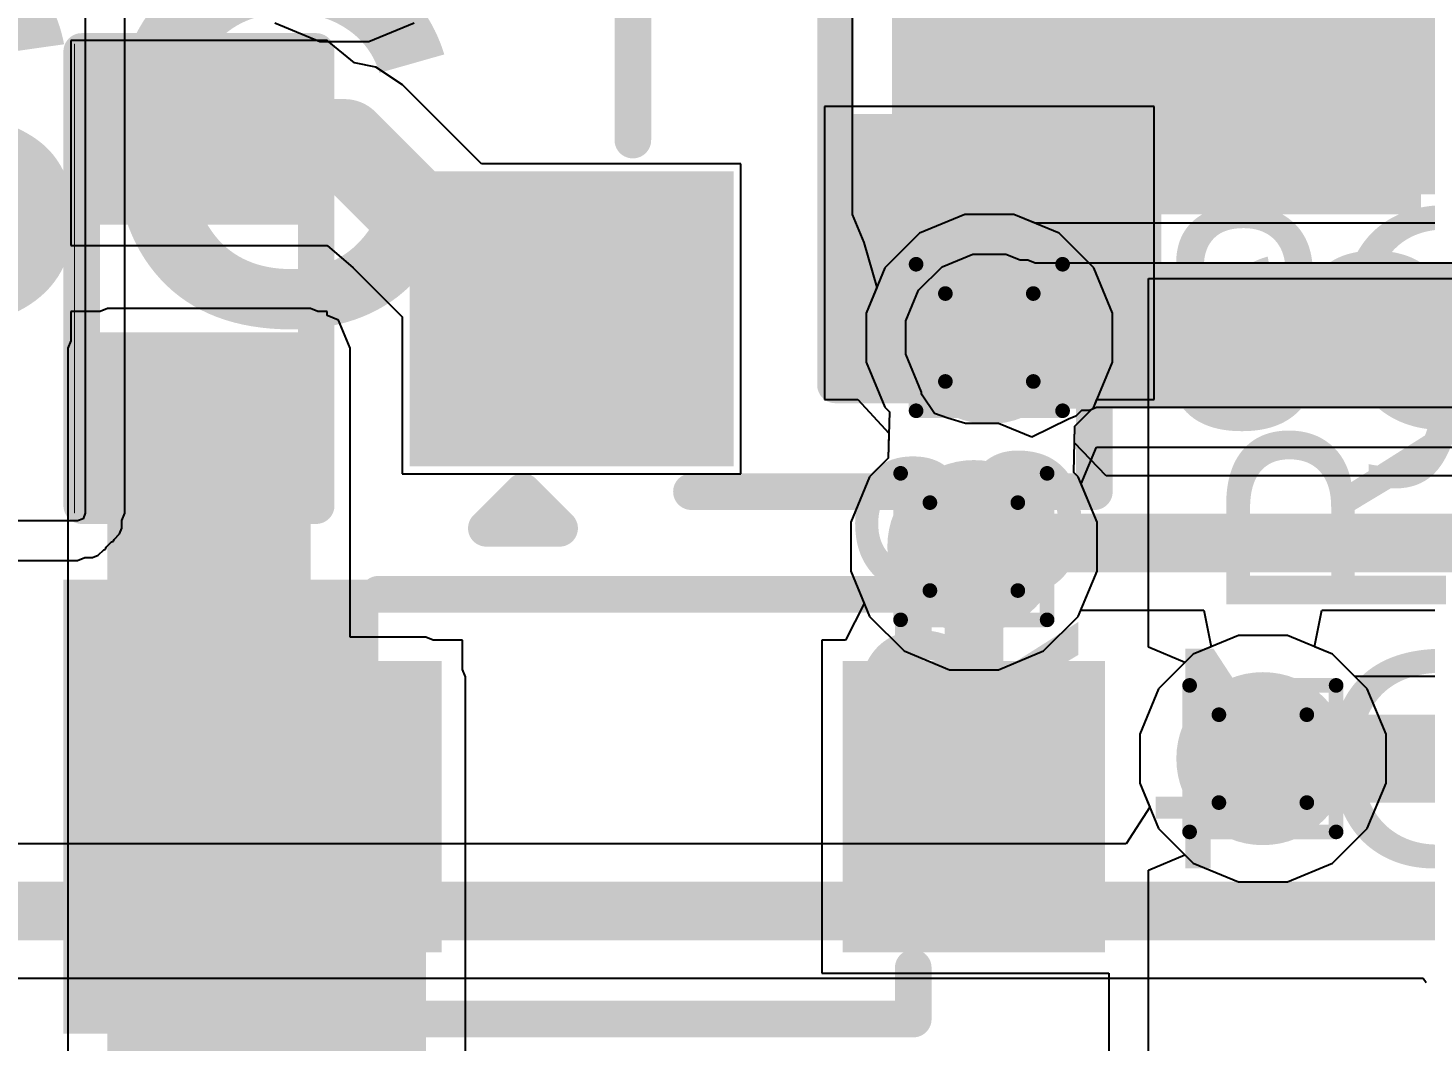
# Model space of a CAD drawing. Header units: inches. Extents: x -11 to 5433, y -4 to 5447.
# Drawn here: x -1.361 to 3.483, y 5.537 to 9.05 of the extents above; entities that cross this region are included whole.
import ezdxf

# ---------------------------------------------------------------- set-up
doc = ezdxf.new("R2010")
doc.units = ezdxf.units.IN
for name, color, linetype in [('Bottom Layer', 5, 'Continuous'), ('Bottom Overlay', 54, 'Continuous'), ('Bottom Paste', 16, 'Continuous'), ('Bottom Solder', 6, 'Continuous'), ('Drill Drawing', 1, 'Continuous'), ('Ground', 16, 'Continuous'), ('Power', 76, 'Continuous'), ('Top Layer', 1, 'Continuous'), ('Top Overlay', 2, 'Continuous'), ('Top Paste', 8, 'Continuous'), ('Top Solder', 216, 'Continuous'), ('Via Holes', 16, 'Continuous')]:
    doc.layers.add(name, color=color, linetype=linetype)
doc.styles.add('Arial', font='', dxfattribs={"height": 0.2})
doc.styles.add('Arial_Bold', font='', dxfattribs={"height": 0.2})
doc.styles.get('Arial').set_extended_font_data('Arial')
doc.styles.get('Arial_Bold').set_extended_font_data('Arial', bold=True)

# ---------------------------------------------------------------- blocks, each defined once
blk = doc.blocks.new('R___0402_B_102')
at = {"layer": 'Bottom Layer'}
for points in [[(-0.2413, 0.3175), (-0.2412999999999999, -0.3175), (-0.6985, -0.3175), (-0.6985, 0.3175)], [(0.6985, 0.3175), (0.6985, -0.3175), (0.2413, -0.3175), (0.2412999999999999, 0.3175)]]:
    blk.add_hatch(color=5, dxfattribs=at).paths.add_polyline_path(points)
at = {"layer": 'Bottom Paste'}
for points in [[(-0.2413, 0.3175), (-0.2412999999999999, -0.3175), (-0.6985, -0.3175), (-0.6985, 0.3175)], [(0.6985, 0.3175), (0.6985, -0.3175), (0.2413, -0.3175), (0.2412999999999999, 0.3175)]]:
    blk.add_hatch(color=16, dxfattribs=at).paths.add_polyline_path(points)
at = {"layer": 'Bottom Solder'}
for points in [[(-0.18629884, 0.37250116), (-0.1862988399999999, -0.37250116), (-0.75350116, -0.37250116), (-0.75350116, 0.37250116)], [(0.75350116, 0.37250116), (0.75350116, -0.37250116), (0.18629884, -0.37250116), (0.1862988399999999, 0.37250116)]]:
    blk.add_hatch(color=6, dxfattribs=at).paths.add_polyline_path(points)
at = {"layer": 'Bottom Overlay'}
for points in [[(-0.7874, 0.4064, 0.127, 0.127, 0), (-0.7874, -0.4064, 0.127, 0.127, 0)], [(-0.7874, 0.4064, 0.127, 0.127, 0), (0.7874, 0.4064, 0.127, 0.127, 0)], [(0.7874, 0.4064, 0.127, 0.127, 0), (0.7874, -0.4064, 0.127, 0.127, 0)], [(-0.8128, 0.4318, 0.0032258, 0.0032258, 0), (0.8128, 0.4318, 0.0032258, 0.0032258, 0)], [(-0.7874, -0.4064, 0.127, 0.127, 0), (0.7874, -0.4064, 0.127, 0.127, 0)]]:
    blk.add_lwpolyline(points, format="xyseb", dxfattribs=at)
for points in [[(-0.8191499999999999, 0.4064, 0.0635, 0.0635, 1), (-0.7556499999999999, 0.4064, 0.0635, 0.0635, 1)], [(-0.8191499999999999, 0.4064, 0.0635, 0.0635, 1), (-0.7556499999999999, 0.4064, 0.0635, 0.0635, 1)], [(0.7556499999999999, 0.4064, 0.0635, 0.0635, 1), (0.8191499999999999, 0.4064, 0.0635, 0.0635, 1)], [(0.7556499999999999, 0.4064, 0.0635, 0.0635, 1), (0.8191499999999999, 0.4064, 0.0635, 0.0635, 1)], [(-0.81360518, 0.4318, 0.0016129, 0.0016129, 1), (-0.8119948199999999, 0.4318, 0.0016129, 0.0016129, 1)], [(0.8119948199999999, 0.4318, 0.0016129, 0.0016129, 1), (0.81360518, 0.4318, 0.0016129, 0.0016129, 1)], [(-0.8191499999999999, -0.4064, 0.0635, 0.0635, 1), (-0.7556499999999999, -0.4064, 0.0635, 0.0635, 1)], [(-0.8191499999999999, -0.4064, 0.0635, 0.0635, 1), (-0.7556499999999999, -0.4064, 0.0635, 0.0635, 1)], [(0.7556499999999999, -0.4064, 0.0635, 0.0635, 1), (0.8191499999999999, -0.4064, 0.0635, 0.0635, 1)], [(0.7556499999999999, -0.4064, 0.0635, 0.0635, 1), (0.8191499999999999, -0.4064, 0.0635, 0.0635, 1)]]:
    blk.add_lwpolyline(points, format="xyseb", close=True, dxfattribs=at)
blk = doc.blocks.new('R___0402_108')
at = {"layer": 'Top Layer'}
for points in [[(-0.6985, -0.3175), (-0.6985, 0.3175), (-0.2412999999999999, 0.3175), (-0.2413, -0.3175)], [(0.2412999999999999, -0.3175), (0.2413, 0.3175), (0.6985, 0.3175), (0.6985, -0.3175)]]:
    blk.add_hatch(color=1, dxfattribs=at).paths.add_polyline_path(points)
at = {"layer": 'Top Paste'}
for points in [[(-0.6985, -0.3175), (-0.6985, 0.3175), (-0.2412999999999999, 0.3175), (-0.2413, -0.3175)], [(0.2412999999999999, -0.3175), (0.2413, 0.3175), (0.6985, 0.3175), (0.6985, -0.3175)]]:
    blk.add_hatch(color=8, dxfattribs=at).paths.add_polyline_path(points)
at = {"layer": 'Top Solder'}
for points in [[(-0.75350116, -0.37250116), (-0.75350116, 0.37250116), (-0.1862988399999999, 0.37250116), (-0.18629884, -0.37250116)], [(0.1862988399999999, -0.37250116), (0.18629884, 0.37250116), (0.75350116, 0.37250116), (0.75350116, -0.37250116)]]:
    blk.add_hatch(color=216, dxfattribs=at).paths.add_polyline_path(points)
at = {"layer": 'Top Overlay'}
for points in [[(-0.7874, 0.4064, 0.127, 0.127, 0), (0.7874, 0.4064, 0.127, 0.127, 0)], [(-0.7874, 0.4064, 0.127, 0.127, 0), (-0.7874, -0.4064, 0.127, 0.127, 0)], [(0.7874, 0.4064, 0.127, 0.127, 0), (0.7874, -0.4064, 0.127, 0.127, 0)], [(-0.7874, -0.4064, 0.127, 0.127, 0), (0.7874, -0.4064, 0.127, 0.127, 0)], [(-0.8128, -0.4318, 0.0032258, 0.0032258, 0), (0.8128, -0.4318, 0.0032258, 0.0032258, 0)]]:
    blk.add_lwpolyline(points, format="xyseb", dxfattribs=at)
for points in [[(-0.8191499999999999, 0.4064, 0.0635, 0.0635, 1), (-0.7556499999999999, 0.4064, 0.0635, 0.0635, 1)], [(-0.8191499999999999, 0.4064, 0.0635, 0.0635, 1), (-0.7556499999999999, 0.4064, 0.0635, 0.0635, 1)], [(0.7556499999999999, 0.4064, 0.0635, 0.0635, 1), (0.8191499999999999, 0.4064, 0.0635, 0.0635, 1)], [(0.7556499999999999, 0.4064, 0.0635, 0.0635, 1), (0.8191499999999999, 0.4064, 0.0635, 0.0635, 1)], [(-0.8191499999999999, -0.4064, 0.0635, 0.0635, 1), (-0.7556499999999999, -0.4064, 0.0635, 0.0635, 1)], [(-0.8191499999999999, -0.4064, 0.0635, 0.0635, 1), (-0.7556499999999999, -0.4064, 0.0635, 0.0635, 1)], [(0.7556499999999999, -0.4064, 0.0635, 0.0635, 1), (0.8191499999999999, -0.4064, 0.0635, 0.0635, 1)], [(0.7556499999999999, -0.4064, 0.0635, 0.0635, 1), (0.8191499999999999, -0.4064, 0.0635, 0.0635, 1)], [(-0.81360518, -0.4318, 0.0016129, 0.0016129, 1), (-0.8119948199999999, -0.4318, 0.0016129, 0.0016129, 1)], [(0.8119948199999999, -0.4318, 0.0016129, 0.0016129, 1), (0.81360518, -0.4318, 0.0016129, 0.0016129, 1)]]:
    blk.add_lwpolyline(points, format="xyseb", close=True, dxfattribs=at)
blk = doc.blocks.new('R___0603_111')
at = {"layer": 'Top Layer'}
for points in [[(-0.3809999999999999, 0.4445), (-0.3809999999999999, -0.4445), (-1.143, -0.4445), (-1.143, 0.4445)], [(1.143, 0.4445), (1.143, -0.4445), (0.3809999999999999, -0.4445), (0.3809999999999999, 0.4445)]]:
    blk.add_hatch(color=1, dxfattribs=at).paths.add_polyline_path(points)
at = {"layer": 'Top Paste'}
for points in [[(-0.3809999999999999, 0.4445), (-0.3809999999999999, -0.4445), (-1.143, -0.4445), (-1.143, 0.4445)], [(1.143, 0.4445), (1.143, -0.4445), (0.3809999999999999, -0.4445), (0.3809999999999999, 0.4445)]]:
    blk.add_hatch(color=8, dxfattribs=at).paths.add_polyline_path(points)
at = {"layer": 'Top Solder'}
for points in [[(-0.2794, 0.5460999999999999), (-0.2794, -0.5460999999999999), (-1.2446, -0.5460999999999999), (-1.2446, 0.5460999999999999)], [(1.2446, 0.5460999999999999), (1.2446, -0.5460999999999999), (0.2794, -0.5460999999999999), (0.2794, 0.5460999999999999)]]:
    blk.add_hatch(color=216, dxfattribs=at).paths.add_polyline_path(points)
at = {"layer": 'Top Overlay'}
for points in [[(-1.2192, -0.5334, 0.127, 0.127, 0), (-1.2192, 0.5334, 0.127, 0.127, 0)], [(1.2192, 0.5334, 0.127, 0.127, 0), (-1.2192, 0.5334, 0.127, 0.127, 0)], [(1.2192, -0.5334, 0.127, 0.127, 0), (1.2192, 0.5334, 0.127, 0.127, 0)], [(1.2192, -0.5334, 0.127, 0.127, 0), (-1.2192, -0.5334, 0.127, 0.127, 0)]]:
    blk.add_lwpolyline(points, format="xyseb", dxfattribs=at)
for points in [[(-1.25095, 0.5334, 0.0635, 0.0635, 1), (-1.18745, 0.5334, 0.0635, 0.0635, 1)], [(-1.25095, 0.5334, 0.0635, 0.0635, 1), (-1.18745, 0.5334, 0.0635, 0.0635, 1)], [(1.18745, 0.5334, 0.0635, 0.0635, 1), (1.25095, 0.5334, 0.0635, 0.0635, 1)], [(1.18745, 0.5334, 0.0635, 0.0635, 1), (1.25095, 0.5334, 0.0635, 0.0635, 1)], [(-1.25095, -0.5334, 0.0635, 0.0635, 1), (-1.18745, -0.5334, 0.0635, 0.0635, 1)], [(-1.25095, -0.5334, 0.0635, 0.0635, 1), (-1.18745, -0.5334, 0.0635, 0.0635, 1)], [(1.18745, -0.5334, 0.0635, 0.0635, 1), (1.25095, -0.5334, 0.0635, 0.0635, 1)], [(1.18745, -0.5334, 0.0635, 0.0635, 1), (1.25095, -0.5334, 0.0635, 0.0635, 1)]]:
    blk.add_lwpolyline(points, format="xyseb", close=True, dxfattribs=at)
blk = doc.blocks.new('SOT_23_B_116')
at = {"layer": 'Bottom Layer'}
for points in [[(-1.36000109, 1.46000089), (-0.54000019, 1.46000089), (-0.54000019, 0.54000019), (-1.36000109, 0.54000019)], [(0.54000019, 1.46000089), (1.36000109, 1.46000089), (1.36000109, 0.54000019), (0.54000019, 0.54000019)], [(-0.41000045, -0.54000019), (0.41000045, -0.54000019), (0.41000045, -1.46000089), (-0.41000045, -1.46000089)]]:
    blk.add_hatch(color=5, dxfattribs=at).paths.add_polyline_path(points)
at = {"layer": 'Bottom Paste'}
for points in [[(-1.36000109, 1.46000089), (-0.54000019, 1.46000089), (-0.54000019, 0.54000019), (-1.36000109, 0.54000019)], [(0.54000019, 1.46000089), (1.36000109, 1.46000089), (1.36000109, 0.54000019), (0.54000019, 0.54000019)], [(-0.41000045, -0.54000019), (0.41000045, -0.54000019), (0.41000045, -1.46000089), (-0.41000045, -1.46000089)]]:
    blk.add_hatch(color=16, dxfattribs=at).paths.add_polyline_path(points)
at = {"layer": 'Bottom Solder'}
for points in [[(-1.46160109, 1.56160089), (-0.43840019, 1.56160089), (-0.43840019, 0.43840019), (-1.46160109, 0.43840019)], [(0.43840019, 1.56160089), (1.46160109, 1.56160089), (1.46160109, 0.43840019), (0.43840019, 0.43840019)], [(-0.51160045, -0.43840019), (0.51160045, -0.43840019), (0.51160045, -1.56160089), (-0.51160045, -1.56160089)]]:
    blk.add_hatch(color=6, dxfattribs=at).paths.add_polyline_path(points)
at = {"layer": 'Bottom Overlay'}
for points in [[(-1.6764, 1.2954, 0.127, 0.127, 0), (-1.6764, 1.0414, 0.127, 0.127, 0)], [(-1.6764, 1.2954, 0.127, 0.127, 0), (-1.5494, 1.1684, 0.127, 0.127, 0)], [(-1.5494, 1.1684, 0.127, 0.127, 0), (-1.6764, 1.0414, 0.127, 0.127, 0)], [(-0.3302, 0.7874, 0.127, 0.127, 0), (0.3302, 0.7874, 0.127, 0.127, 0)], [(-1.5494, 0.5841999999999999, 0.127, 0.127, 0), (-1.5494, -0.8128, 0.127, 0.127, 0)], [(1.5494, 0.5841999999999999, 0.127, 0.127, 0), (1.5494, -0.8128, 0.127, 0.127, 0)], [(-1.5494, -0.8128, 0.127, 0.127, 0), (-0.5588, -0.8128, 0.127, 0.127, 0)], [(0.5588, -0.8128, 0.127, 0.127, 0), (1.5494, -0.8128, 0.127, 0.127, 0)]]:
    blk.add_lwpolyline(points, format="xyseb", dxfattribs=at)
for points in [[(-1.70815, 1.2954, 0.0635, 0.0635, 1), (-1.64465, 1.2954, 0.0635, 0.0635, 1)], [(-1.70815, 1.2954, 0.0635, 0.0635, 1), (-1.64465, 1.2954, 0.0635, 0.0635, 1)], [(-1.58115, 1.1684, 0.0635, 0.0635, 1), (-1.51765, 1.1684, 0.0635, 0.0635, 1)], [(-1.58115, 1.1684, 0.0635, 0.0635, 1), (-1.51765, 1.1684, 0.0635, 0.0635, 1)], [(-1.70815, 1.0414, 0.0635, 0.0635, 1), (-1.64465, 1.0414, 0.0635, 0.0635, 1)], [(-1.70815, 1.0414, 0.0635, 0.0635, 1), (-1.64465, 1.0414, 0.0635, 0.0635, 1)], [(-0.36195, 0.7874, 0.0635, 0.0635, 1), (-0.29845, 0.7874, 0.0635, 0.0635, 1)], [(0.29845, 0.7874, 0.0635, 0.0635, 1), (0.36195, 0.7874, 0.0635, 0.0635, 1)], [(-1.58115, 0.5841999999999999, 0.0635, 0.0635, 1), (-1.51765, 0.5841999999999999, 0.0635, 0.0635, 1)], [(1.51765, 0.5841999999999999, 0.0635, 0.0635, 1), (1.58115, 0.5841999999999999, 0.0635, 0.0635, 1)], [(-1.58115, -0.8128, 0.0635, 0.0635, 1), (-1.51765, -0.8128, 0.0635, 0.0635, 1)], [(-1.58115, -0.8128, 0.0635, 0.0635, 1), (-1.51765, -0.8128, 0.0635, 0.0635, 1)], [(-0.5905499999999999, -0.8128, 0.0635, 0.0635, 1), (-0.52705, -0.8128, 0.0635, 0.0635, 1)], [(0.52705, -0.8128, 0.0635, 0.0635, 1), (0.5905499999999999, -0.8128, 0.0635, 0.0635, 1)], [(1.51765, -0.8128, 0.0635, 0.0635, 1), (1.58115, -0.8128, 0.0635, 0.0635, 1)], [(1.51765, -0.8128, 0.0635, 0.0635, 1), (1.58115, -0.8128, 0.0635, 0.0635, 1)]]:
    blk.add_lwpolyline(points, format="xyseb", close=True, dxfattribs=at)
blk = doc.blocks.new('SOD_323_B_168')
at = {"layer": 'Bottom Layer'}
for points in [[(-0.74999977, -0.4500003700000001), (-1.55000071, -0.4500003699999999), (-1.55000071, 0.4500003700000001), (-0.74999977, 0.4500003699999999)], [(1.55000071, -0.4500003700000001), (0.74999977, -0.4500003699999999), (0.74999977, 0.4500003700000001), (1.55000071, 0.4500003699999999)]]:
    blk.add_hatch(color=5, dxfattribs=at).paths.add_polyline_path(points)
at = {"layer": 'Bottom Overlay'}
for points in [[(-2.00673716, 0.48263556), (-0.91453716, 0.48263556), (-0.91453716, 0.7874355599999999), (-2.00673716, 0.7874355599999999)], [(-2.00673716, -0.50796444), (-1.57493716, -0.50796444), (-1.57493716, 0.5080355599999999), (-2.00673716, 0.5080355599999999)], [(-2.00673716, -0.7873644399999999), (-0.91453716, -0.7873644399999999), (-0.91453716, -0.48256444), (-2.00673716, -0.48256444)]]:
    blk.add_hatch(color=54, dxfattribs=at).paths.add_polyline_path(points)
at = {"layer": 'Bottom Paste'}
for points in [[(-0.74999977, -0.4500003700000001), (-1.55000071, -0.4500003699999999), (-1.55000071, 0.4500003700000001), (-0.74999977, 0.4500003699999999)], [(1.55000071, -0.4500003700000001), (0.74999977, -0.4500003699999999), (0.74999977, 0.4500003700000001), (1.55000071, 0.4500003699999999)]]:
    blk.add_hatch(color=16, dxfattribs=at).paths.add_polyline_path(points)
at = {"layer": 'Bottom Solder'}
for points in [[(-0.69499861, -0.50500153), (-1.60500187, -0.5050015299999998), (-1.60500187, 0.50500153), (-0.69499861, 0.5050015299999998)], [(1.60500187, -0.50500153), (0.69499861, -0.5050015299999998), (0.69499861, 0.50500153), (1.60500187, 0.5050015299999998)]]:
    blk.add_hatch(color=6, dxfattribs=at).paths.add_polyline_path(points)
at = {"layer": 'Bottom Overlay'}
for points in [[(-0.9143999999999999, 0.7366, 0.127, 0.127, 0), (0.9397999999999999, 0.7366, 0.127, 0.127, 0)], [(0.9397999999999999, 0.5588, 0.127, 0.127, 0), (0.9397999999999999, 0.7366, 0.127, 0.127, 0)], [(0.9397999999999999, -0.7366, 0.127, 0.127, 0), (0.9397999999999999, -0.5588, 0.127, 0.127, 0)], [(-0.9143999999999999, -0.7366, 0.127, 0.127, 0), (0.9397999999999999, -0.7366, 0.127, 0.127, 0)]]:
    blk.add_lwpolyline(points, format="xyseb", dxfattribs=at)
for points in [[(-0.9461499999999999, 0.7366, 0.0635, 0.0635, 1), (-0.88265, 0.7366, 0.0635, 0.0635, 1)], [(0.9080499999999999, 0.7366, 0.0635, 0.0635, 1), (0.9715499999999999, 0.7366, 0.0635, 0.0635, 1)], [(0.9080499999999999, 0.7366, 0.0635, 0.0635, 1), (0.9715499999999999, 0.7366, 0.0635, 0.0635, 1)], [(0.9080499999999999, 0.5588, 0.0635, 0.0635, 1), (0.9715499999999999, 0.5588, 0.0635, 0.0635, 1)], [(0.9080499999999999, -0.5588, 0.0635, 0.0635, 1), (0.9715499999999999, -0.5588, 0.0635, 0.0635, 1)], [(-0.9461499999999999, -0.7366, 0.0635, 0.0635, 1), (-0.88265, -0.7366, 0.0635, 0.0635, 1)], [(0.9080499999999999, -0.7366, 0.0635, 0.0635, 1), (0.9715499999999999, -0.7366, 0.0635, 0.0635, 1)], [(0.9080499999999999, -0.7366, 0.0635, 0.0635, 1), (0.9715499999999999, -0.7366, 0.0635, 0.0635, 1)]]:
    blk.add_lwpolyline(points, format="xyseb", close=True, dxfattribs=at)

msp = doc.modelspace()

# ---------------------------------------------------------------- hatches: boundary and pattern name
at = {"layer": 'Bottom Layer'}
for points in [[(1.63462208, 8.40379828), (3.46981272, 8.40379828), (3.46981272, 11.41210316), (1.63462208, 11.41210316)], [(-1.08533692, 4.27439836), (-0.3809999999999999, 4.27439836), (-0.3809999999999999, 7.93999936), (-1.08533692, 7.93999936)], [(-0.78098142, 4.27439836), (0.01900174, 4.27439836), (0.01900174, 6.800001640000001), (-0.78098142, 6.800001640000001)]]:
    msp.add_hatch(color=5, dxfattribs=at).paths.add_polyline_path(points)
h = msp.add_hatch(color=5, dxfattribs=at)
edge = h.paths.add_edge_path()
edge.add_arc((1.97260972, 7.97679888), 0.2999994, 0, 360)
h = msp.add_hatch(color=5, dxfattribs=at)
edge = h.paths.add_edge_path()
edge.add_arc((1.91900048, 7.25177874), 0.2999994, 0, 360)
h = msp.add_hatch(color=5, dxfattribs=at)
edge = h.paths.add_edge_path()
edge.add_arc((2.921, 6.51646652), 0.2999994, 0, 360)
at = {"layer": 'Ground'}
h = msp.add_hatch(color=16, dxfattribs=at)
edge = h.paths.add_edge_path()
edge.add_arc((1.97260972, 7.97679888), 0.2999994, 0, 360)
h = msp.add_hatch(color=16, dxfattribs=at)
edge = h.paths.add_edge_path()
edge.add_arc((1.91900048, 7.25177874), 0.2999994, 0, 360)
h = msp.add_hatch(color=16, dxfattribs=at)
edge = h.paths.add_edge_path()
edge.add_arc((2.921, 6.51646652), 0.2999994, 0, 360)
at = {"layer": 'Power'}
h = msp.add_hatch(color=76, dxfattribs=at)
edge = h.paths.add_edge_path()
edge.add_arc((1.97260972, 7.97679888), 0.2999994, 0, 360)
h = msp.add_hatch(color=76, dxfattribs=at)
edge = h.paths.add_edge_path()
edge.add_arc((1.91900048, 7.25177874), 0.2999994, 0, 360)
h = msp.add_hatch(color=76, dxfattribs=at)
edge = h.paths.add_edge_path()
edge.add_arc((2.921, 6.51646652), 0.2999994, 0, 360)
at = {"layer": 'Top Layer'}
h = msp.add_hatch(color=1, dxfattribs=at)
edge = h.paths.add_edge_path()
edge.add_arc((1.97260972, 7.97679888), 0.2999994, 0, 360)
h = msp.add_hatch(color=1, dxfattribs=at)
edge = h.paths.add_edge_path()
edge.add_arc((1.91900048, 7.25177874), 0.2999994, 0, 360)
h = msp.add_hatch(color=1, dxfattribs=at)
edge = h.paths.add_edge_path()
edge.add_arc((2.921, 6.51646652), 0.2999994, 0, 360)
at = {"layer": 'Via Holes'}
h = msp.add_hatch(color=7, dxfattribs=at)
edge = h.paths.add_edge_path()
edge.add_arc((1.97260972, 7.97679888), 0.1499997, 0, 360)
h = msp.add_hatch(color=7, dxfattribs=at)
edge = h.paths.add_edge_path()
edge.add_arc((1.91900048, 7.25177874), 0.1499997, 0, 360)
h = msp.add_hatch(color=7, dxfattribs=at)
edge = h.paths.add_edge_path()
edge.add_arc((2.921, 6.51646652), 0.1499997, 0, 360)

# ---------------------------------------------------------------- linework, layer by layer
at = {"layer": 'Bottom Layer'}
for p, q in [((1.49715728, 11.3433352), (1.49715728, 8.40379828)), ((-0.32333946, 9.006799359999999), (-1.21233692, 9.006799359999999)), ((-1.21233692, 9.006799359999999), (-1.21233692, 8.29559936)), ((-0.32333184, 9.006799359999999), (-0.32333946, 9.00680444)), ((-0.32333946, 9.00680444), (-0.32333946, 9.006799359999999)), ((-0.22850602, 8.929133779999999), (-0.32333184, 9.006799359999999)), ((-0.15438374, 8.91438908), (-0.22850602, 8.929133779999999)), ((-0.06196329999999999, 8.852636599999999), (-0.15438374, 8.91438908)), ((0.21207476, 8.57859854), (-0.06196329999999999, 8.852636599999999)), ((1.11099854, 8.57859854), (0.21207476, 8.57859854)), ((1.11099854, 7.50460018), (1.11099854, 8.57859854)), ((1.49715728, 8.40379828), (1.53741628, 8.30659502)), ((-1.21233692, 8.29559936), (-0.323342, 8.29559936)), ((-0.323342, 8.29559936), (-0.32333946, 8.29559682)), ((-0.32333946, 8.29559682), (-0.32333946, 8.29559428)), ((-0.32333946, 8.29559428), (-0.23320756, 8.2181319)), ((1.53741628, 8.30659502), (1.5823819, 8.15050694)), ((-0.23320756, 8.2181319), (-0.06299961999999999, 8.047926499999999)), ((1.5823819, 8.15050694), (1.54561032, 8.06173394)), ((2.52400054, 6.902937679999999), (2.52400054, 8.18129936)), ((2.52400054, 8.18129936), (3.96281148, 8.18129936)), ((-1.1106023, 8.06699936), (-1.21233692, 8.06699936)), ((-1.21233692, 8.06699936), (-1.21233692, 7.96526474)), ((-1.08533692, 8.07746416), (-1.1106023, 8.06699936)), ((-0.3809999999999999, 8.07746416), (-1.08533692, 8.07746416)), ((-0.35573462, 8.06699936), (-0.3809999999999999, 8.07746416)), ((-0.32333692, 8.06699936), (-0.35573462, 8.06699936)), ((-0.32333692, 8.05358054), (-0.32333692, 8.06699936)), ((-0.28379674, 8.03720262), (-0.32333692, 8.05358054)), ((-0.06299961999999999, 8.047926499999999), (-0.06299961999999999, 7.50460018)), ((1.54561032, 8.06173394), (1.54561032, 7.89186382)), ((-0.2435352, 7.93999936), (-0.28379674, 8.03720262)), ((-1.21233692, 7.96526474), (-1.22280172, 7.93999936)), ((-1.22280172, 7.93999936), (-1.22280172, 4.27439836)), ((-0.2435352, 6.93746644), (-0.2435352, 7.93999936)), ((1.54561032, 7.89186382), (1.61061908, 7.734924839999999)), ((1.61061908, 7.734924839999999), (1.62596576, 7.719578159999999)), ((1.62596576, 7.719578159999999), (1.6222091, 7.558852039999999)), ((1.6222091, 7.558852039999999), (1.55700984, 7.49365278)), ((-0.06299961999999999, 7.50460018), (1.11099854, 7.50460018)), ((1.55700984, 7.49365278), (1.49200108, 7.3367138)), ((1.49200108, 7.3367138), (1.49200108, 7.166843679999999)), ((1.49200108, 7.166843679999999), (1.5387447, 7.054001639999999)), ((1.5387447, 7.054001639999999), (1.47397978, 6.926999099999999)), ((0.01900174, 6.93746644), (-0.2435352, 6.93746644)), ((0.0442722, 6.926999099999999), (0.01900174, 6.93746644)), ((2.83606494, 6.94346592), (2.67912596, 6.878457159999999)), ((3.00593506, 6.94346592), (2.83606494, 6.94346592)), ((3.16287404, 6.878457159999999), (3.00593506, 6.94346592)), ((0.1459992, 6.926999099999999), (0.0442722, 6.926999099999999)), ((0.1459992, 6.825272099999999), (0.1459992, 6.926999099999999)), ((1.47397978, 6.926999099999999), (1.39200128, 6.926999099999999)), ((1.39200128, 6.926999099999999), (1.39200128, 5.7730009)), ((2.65100054, 6.85033174), (2.52400054, 6.902937679999999)), ((2.67912596, 6.878457159999999), (2.65100054, 6.85033174)), ((3.28299064, 6.75834056), (3.16287404, 6.878457159999999)), ((0.15646654, 6.800001640000001), (0.1459992, 6.825272099999999)), ((0.15646654, 4.27439836), (0.15646654, 6.800001640000001)), ((3.3479994, 6.60140158), (3.28299064, 6.75834056)), ((3.3479994, 6.43153146), (3.3479994, 6.60140158)), ((3.28299064, 6.27459248), (3.3479994, 6.43153146)), ((3.16287404, 6.15447588), (3.28299064, 6.27459248)), ((2.52400054, 6.12999536), (2.65100054, 6.1826013)), ((2.65100054, 6.1826013), (2.67912596, 6.15447588)), ((2.67912596, 6.15447588), (2.83606494, 6.08946712)), ((3.00593506, 6.08946712), (3.16287404, 6.15447588)), ((2.52400054, 1.84598056), (2.52400054, 6.12999536)), ((2.83606494, 6.08946712), (3.00593506, 6.08946712)), ((1.39200128, 5.7730009), (2.38653574, 5.7730009)), ((2.38653574, 5.7730009), (2.38653574, 5.301399099999999))]:
    msp.add_line(p, q, dxfattribs=at)
for points in [[(-0.76783692, 8.65119936, 0.3048, 0.3048, 0), (-0.26340054, 8.65119936, 0.3048, 0.3048, 0)], [(-0.26340054, 8.65119936, 0.3048, 0.3048, 0), (0.52399946, 7.86379936, 0.3048, 0.3048, 0)], [(1.91900048, 6.35, 0.2032, 0.2032, 0), (1.91900048, 7.25177874, 0.2032, 0.2032, 0)]]:
    msp.add_lwpolyline(points, format="xyseb", dxfattribs=at)
for points in [[(-0.8440369199999999, 8.65119936, 0.1524, 0.1524, 1), (-0.6916369199999999, 8.65119936, 0.1524, 0.1524, 1)], [(-0.33960054, 8.65119936, 0.1524, 0.1524, 1), (-0.18720054, 8.65119936, 0.1524, 0.1524, 1)], [(-0.33960054, 8.65119936, 0.1524, 0.1524, 1), (-0.18720054, 8.65119936, 0.1524, 0.1524, 1)], [(0.44779946, 7.86379936, 0.1524, 0.1524, 1), (0.6001994599999999, 7.86379936, 0.1524, 0.1524, 1)], [(1.86820048, 7.25177874, 0.1016, 0.1016, 1), (1.96980048, 7.25177874, 0.1016, 0.1016, 1)], [(1.86820048, 6.35, 0.1016, 0.1016, 1), (1.96980048, 6.35, 0.1016, 0.1016, 1)]]:
    msp.add_lwpolyline(points, format="xyseb", close=True, dxfattribs=at)
at = {"layer": 'Drill Drawing'}
for points in [[(1.71860972, 8.230798879999998, 0.0508, 0.0508, 0), (2.22660972, 8.230798879999998, 0.0508, 0.0508, 0)], [(1.71860972, 7.72279888, 0.0508, 0.0508, 0), (1.71860972, 8.230798879999998, 0.0508, 0.0508, 0)], [(2.22660972, 7.72279888, 0.0508, 0.0508, 0), (2.22660972, 8.230798879999998, 0.0508, 0.0508, 0)], [(1.82020972, 8.129198879999999, 0.0508, 0.0508, 0), (2.12500972, 8.129198879999999, 0.0508, 0.0508, 0)], [(1.82020972, 7.82439888, 0.0508, 0.0508, 0), (1.82020972, 8.129198879999999, 0.0508, 0.0508, 0)], [(2.12500972, 7.82439888, 0.0508, 0.0508, 0), (2.12500972, 8.129198879999999, 0.0508, 0.0508, 0)], [(1.82020972, 7.82439888, 0.0508, 0.0508, 0), (2.12500972, 7.82439888, 0.0508, 0.0508, 0)], [(1.71860972, 7.72279888, 0.0508, 0.0508, 0), (2.22660972, 7.72279888, 0.0508, 0.0508, 0)], [(1.66500048, 7.50577874, 0.0508, 0.0508, 0), (2.17300048, 7.50577874, 0.0508, 0.0508, 0)], [(1.66500048, 6.997778739999999, 0.0508, 0.0508, 0), (1.66500048, 7.50577874, 0.0508, 0.0508, 0)], [(2.17300048, 6.997778739999999, 0.0508, 0.0508, 0), (2.17300048, 7.50577874, 0.0508, 0.0508, 0)], [(1.76660048, 7.40417874, 0.0508, 0.0508, 0), (2.07140048, 7.40417874, 0.0508, 0.0508, 0)], [(1.76660048, 7.09937874, 0.0508, 0.0508, 0), (1.76660048, 7.40417874, 0.0508, 0.0508, 0)], [(2.07140048, 7.09937874, 0.0508, 0.0508, 0), (2.07140048, 7.40417874, 0.0508, 0.0508, 0)], [(1.76660048, 7.09937874, 0.0508, 0.0508, 0), (2.07140048, 7.09937874, 0.0508, 0.0508, 0)], [(1.66500048, 6.997778739999999, 0.0508, 0.0508, 0), (2.17300048, 6.997778739999999, 0.0508, 0.0508, 0)], [(2.667, 6.770466519999999, 0.0508, 0.0508, 0), (3.175, 6.770466519999999, 0.0508, 0.0508, 0)], [(2.667, 6.262466519999999, 0.0508, 0.0508, 0), (2.667, 6.770466519999999, 0.0508, 0.0508, 0)], [(3.175, 6.262466519999999, 0.0508, 0.0508, 0), (3.175, 6.770466519999999, 0.0508, 0.0508, 0)], [(2.7686, 6.66886652, 0.0508, 0.0508, 0), (3.0734, 6.66886652, 0.0508, 0.0508, 0)], [(2.7686, 6.36406652, 0.0508, 0.0508, 0), (2.7686, 6.66886652, 0.0508, 0.0508, 0)], [(3.0734, 6.36406652, 0.0508, 0.0508, 0), (3.0734, 6.66886652, 0.0508, 0.0508, 0)], [(2.7686, 6.36406652, 0.0508, 0.0508, 0), (3.0734, 6.36406652, 0.0508, 0.0508, 0)], [(2.667, 6.262466519999999, 0.0508, 0.0508, 0), (3.175, 6.262466519999999, 0.0508, 0.0508, 0)]]:
    msp.add_lwpolyline(points, format="xyseb", dxfattribs=at)
for points in [[(1.70590972, 8.230798879999998, 0.0254, 0.0254, 1), (1.73130972, 8.230798879999998, 0.0254, 0.0254, 1)], [(1.70590972, 8.230798879999998, 0.0254, 0.0254, 1), (1.73130972, 8.230798879999998, 0.0254, 0.0254, 1)], [(2.21390972, 8.230798879999998, 0.0254, 0.0254, 1), (2.23930972, 8.230798879999998, 0.0254, 0.0254, 1)], [(2.21390972, 8.230798879999998, 0.0254, 0.0254, 1), (2.23930972, 8.230798879999998, 0.0254, 0.0254, 1)], [(1.80750972, 8.129198879999999, 0.0254, 0.0254, 1), (1.83290972, 8.129198879999999, 0.0254, 0.0254, 1)], [(1.80750972, 8.129198879999999, 0.0254, 0.0254, 1), (1.83290972, 8.129198879999999, 0.0254, 0.0254, 1)], [(2.11230972, 8.129198879999999, 0.0254, 0.0254, 1), (2.13770972, 8.129198879999999, 0.0254, 0.0254, 1)], [(2.11230972, 8.129198879999999, 0.0254, 0.0254, 1), (2.13770972, 8.129198879999999, 0.0254, 0.0254, 1)], [(1.80750972, 7.82439888, 0.0254, 0.0254, 1), (1.83290972, 7.82439888, 0.0254, 0.0254, 1)], [(1.80750972, 7.82439888, 0.0254, 0.0254, 1), (1.83290972, 7.82439888, 0.0254, 0.0254, 1)], [(2.11230972, 7.82439888, 0.0254, 0.0254, 1), (2.13770972, 7.82439888, 0.0254, 0.0254, 1)], [(2.11230972, 7.82439888, 0.0254, 0.0254, 1), (2.13770972, 7.82439888, 0.0254, 0.0254, 1)], [(1.70590972, 7.72279888, 0.0254, 0.0254, 1), (1.73130972, 7.72279888, 0.0254, 0.0254, 1)], [(1.70590972, 7.72279888, 0.0254, 0.0254, 1), (1.73130972, 7.72279888, 0.0254, 0.0254, 1)], [(2.21390972, 7.72279888, 0.0254, 0.0254, 1), (2.23930972, 7.72279888, 0.0254, 0.0254, 1)], [(2.21390972, 7.72279888, 0.0254, 0.0254, 1), (2.23930972, 7.72279888, 0.0254, 0.0254, 1)], [(1.65230048, 7.50577874, 0.0254, 0.0254, 1), (1.67770048, 7.50577874, 0.0254, 0.0254, 1)], [(1.65230048, 7.50577874, 0.0254, 0.0254, 1), (1.67770048, 7.50577874, 0.0254, 0.0254, 1)], [(2.16030048, 7.50577874, 0.0254, 0.0254, 1), (2.18570048, 7.50577874, 0.0254, 0.0254, 1)], [(2.16030048, 7.50577874, 0.0254, 0.0254, 1), (2.18570048, 7.50577874, 0.0254, 0.0254, 1)], [(1.75390048, 7.40417874, 0.0254, 0.0254, 1), (1.77930048, 7.40417874, 0.0254, 0.0254, 1)], [(1.75390048, 7.40417874, 0.0254, 0.0254, 1), (1.77930048, 7.40417874, 0.0254, 0.0254, 1)], [(2.05870048, 7.40417874, 0.0254, 0.0254, 1), (2.08410048, 7.40417874, 0.0254, 0.0254, 1)], [(2.05870048, 7.40417874, 0.0254, 0.0254, 1), (2.08410048, 7.40417874, 0.0254, 0.0254, 1)], [(1.75390048, 7.09937874, 0.0254, 0.0254, 1), (1.77930048, 7.09937874, 0.0254, 0.0254, 1)], [(1.75390048, 7.09937874, 0.0254, 0.0254, 1), (1.77930048, 7.09937874, 0.0254, 0.0254, 1)], [(2.05870048, 7.09937874, 0.0254, 0.0254, 1), (2.08410048, 7.09937874, 0.0254, 0.0254, 1)], [(2.05870048, 7.09937874, 0.0254, 0.0254, 1), (2.08410048, 7.09937874, 0.0254, 0.0254, 1)], [(1.65230048, 6.997778739999999, 0.0254, 0.0254, 1), (1.67770048, 6.997778739999999, 0.0254, 0.0254, 1)], [(1.65230048, 6.997778739999999, 0.0254, 0.0254, 1), (1.67770048, 6.997778739999999, 0.0254, 0.0254, 1)], [(2.16030048, 6.997778739999999, 0.0254, 0.0254, 1), (2.18570048, 6.997778739999999, 0.0254, 0.0254, 1)], [(2.16030048, 6.997778739999999, 0.0254, 0.0254, 1), (2.18570048, 6.997778739999999, 0.0254, 0.0254, 1)], [(2.6543, 6.770466519999999, 0.0254, 0.0254, 1), (2.6797, 6.770466519999999, 0.0254, 0.0254, 1)], [(2.6543, 6.770466519999999, 0.0254, 0.0254, 1), (2.6797, 6.770466519999999, 0.0254, 0.0254, 1)], [(3.1623, 6.770466519999999, 0.0254, 0.0254, 1), (3.1877, 6.770466519999999, 0.0254, 0.0254, 1)], [(3.1623, 6.770466519999999, 0.0254, 0.0254, 1), (3.1877, 6.770466519999999, 0.0254, 0.0254, 1)], [(2.7559, 6.66886652, 0.0254, 0.0254, 1), (2.7813, 6.66886652, 0.0254, 0.0254, 1)], [(2.7559, 6.66886652, 0.0254, 0.0254, 1), (2.7813, 6.66886652, 0.0254, 0.0254, 1)], [(3.0607, 6.66886652, 0.0254, 0.0254, 1), (3.0861, 6.66886652, 0.0254, 0.0254, 1)], [(3.0607, 6.66886652, 0.0254, 0.0254, 1), (3.0861, 6.66886652, 0.0254, 0.0254, 1)], [(2.7559, 6.36406652, 0.0254, 0.0254, 1), (2.7813, 6.36406652, 0.0254, 0.0254, 1)], [(2.7559, 6.36406652, 0.0254, 0.0254, 1), (2.7813, 6.36406652, 0.0254, 0.0254, 1)], [(3.0607, 6.36406652, 0.0254, 0.0254, 1), (3.0861, 6.36406652, 0.0254, 0.0254, 1)], [(3.0607, 6.36406652, 0.0254, 0.0254, 1), (3.0861, 6.36406652, 0.0254, 0.0254, 1)], [(2.6543, 6.262466519999999, 0.0254, 0.0254, 1), (2.6797, 6.262466519999999, 0.0254, 0.0254, 1)], [(2.6543, 6.262466519999999, 0.0254, 0.0254, 1), (2.6797, 6.262466519999999, 0.0254, 0.0254, 1)], [(3.1623, 6.262466519999999, 0.0254, 0.0254, 1), (3.1877, 6.262466519999999, 0.0254, 0.0254, 1)], [(3.1623, 6.262466519999999, 0.0254, 0.0254, 1), (3.1877, 6.262466519999999, 0.0254, 0.0254, 1)]]:
    msp.add_lwpolyline(points, format="xyseb", close=True, dxfattribs=at)
at = {"layer": 'Ground'}
for p, q in [((1.88767466, 8.40379828), (1.73073568, 8.338789519999999)), ((2.05754478, 8.40379828), (1.88767466, 8.40379828)), ((2.21448376, 8.338789519999999), (2.05754478, 8.40379828)), ((1.73073568, 8.338789519999999), (1.61061908, 8.21867292)), ((2.33460036, 8.21867292), (2.21448376, 8.338789519999999)), ((1.61061908, 8.21867292), (1.54561032, 8.06173394)), ((2.39960912, 8.06173394), (2.33460036, 8.21867292)), ((1.54561032, 8.06173394), (1.54561032, 7.89186382)), ((2.39960912, 7.89186382), (2.39960912, 8.06173394)), ((1.54561032, 7.89186382), (1.61061908, 7.734924839999999)), ((2.33460036, 7.734924839999999), (2.39960912, 7.89186382)), ((1.61061908, 7.734924839999999), (1.62596576, 7.719578159999999)), ((1.62596576, 7.719578159999999), (1.6222091, 7.558852039999999)), ((2.2694011, 7.66972558), (2.33460036, 7.734924839999999)), ((2.26804728, 7.61182628), (2.2694011, 7.66972558)), ((2.3782655, 7.49747802), (2.26804728, 7.61182628)), ((1.6222091, 7.558852039999999), (1.55700984, 7.49365278)), ((1.55700984, 7.49365278), (1.49200108, 7.3367138)), ((3.71345714, 7.49747802), (2.3782655, 7.49747802)), ((1.49200108, 7.3367138), (1.49200108, 7.166843679999999)), ((1.49200108, 7.166843679999999), (1.55700984, 7.0099047)), ((2.28099112, 7.0099047), (2.28986334, 7.03132198)), ((2.28986334, 7.03132198), (2.7163014, 7.03132198)), ((2.7163014, 7.03132198), (2.74156424, 6.90432198)), ((3.10043576, 6.90432198), (3.1256986, 7.03132198)), ((3.1256986, 7.03132198), (3.81, 7.03132198)), ((1.55700984, 7.0099047), (1.67712644, 6.889788099999999)), ((2.16087452, 6.889788099999999), (2.28099112, 7.0099047)), ((1.67712644, 6.889788099999999), (1.83406542, 6.824779339999999)), ((2.00393554, 6.824779339999999), (2.16087452, 6.889788099999999)), ((2.74156424, 6.90432198), (2.67912596, 6.878457159999999)), ((3.16287404, 6.878457159999999), (3.10043576, 6.90432198)), ((2.67912596, 6.878457159999999), (2.55900936, 6.75834056)), ((3.28299064, 6.75834056), (3.16287404, 6.878457159999999)), ((1.83406542, 6.824779339999999), (2.00393554, 6.824779339999999)), ((2.55900936, 6.75834056), (2.4940006, 6.60140158)), ((3.3479994, 6.60140158), (3.28299064, 6.75834056)), ((2.4940006, 6.60140158), (2.4940006, 6.43153146)), ((3.3479994, 6.43153146), (3.3479994, 6.60140158)), ((2.4940006, 6.43153146), (2.55900936, 6.27459248)), ((3.28299064, 6.27459248), (3.3479994, 6.43153146)), ((2.55900936, 6.27459248), (2.67912596, 6.15447588)), ((3.16287404, 6.15447588), (3.28299064, 6.27459248)), ((2.67912596, 6.15447588), (2.83606494, 6.08946712)), ((3.00593506, 6.08946712), (3.16287404, 6.15447588)), ((2.83606494, 6.08946712), (3.00593506, 6.08946712))]:
    msp.add_line(p, q, dxfattribs=at)
msp.add_lwpolyline([(1.91900048, 7.264399999999999, 0.2032, 0.2032, 0), (3.81, 7.264399999999999, 0.2032, 0.2032, 0)], format="xyseb", dxfattribs=at)
msp.add_lwpolyline([(1.86820048, 7.264399999999999, 0.1016, 0.1016, 1), (1.96980048, 7.264399999999999, 0.1016, 0.1016, 1)], format="xyseb", close=True, dxfattribs=at)
at = {"layer": 'Power'}
for p, q in [((-0.5052745799999999, 9.068285139999999), (-0.3483356, 9.003276379999999)), ((-0.17846548, 9.003276379999999), (-0.0215265, 9.068285139999999)), ((-0.3483356, 9.003276379999999), (-0.17846548, 9.003276379999999)), ((1.88767466, 8.40379828), (1.73073568, 8.338789519999999)), ((2.05754478, 8.40379828), (1.88767466, 8.40379828)), ((2.1319236, 8.37298808), (2.05754478, 8.40379828)), ((1.73073568, 8.338789519999999), (1.61061908, 8.21867292)), ((4.83028498, 8.37298808), (2.1319236, 8.37298808)), ((1.808607, 8.22225432), (1.9150203, 8.26633348)), ((1.9150203, 8.26633348), (2.03019914, 8.26633348)), ((2.03019914, 8.26633348), (2.07931512, 8.24598808)), ((2.07931512, 8.24598808), (2.10666076, 8.24598808)), ((2.10666076, 8.24598808), (2.1319236, 8.235523279999999)), ((2.1319236, 8.235523279999999), (4.83027228, 8.235523279999999)), ((1.61061908, 8.21867292), (1.54561032, 8.06173394)), ((1.72715428, 8.1408016), (1.808607, 8.22225432)), ((1.68307512, 8.03439084), (1.72715428, 8.1408016)), ((1.54561032, 8.06173394), (1.54561032, 7.89186382)), ((1.68307512, 7.919209459999999), (1.68307512, 8.03439084)), ((1.73761908, 7.787533319999999), (1.68307512, 7.919209459999999)), ((1.54561032, 7.89186382), (1.61061908, 7.734924839999999)), ((1.73761908, 7.78295116), (1.73761908, 7.787533319999999)), ((1.73983904, 7.7772133), (1.73761908, 7.78295116)), ((1.78297586, 7.712783659999999), (1.73983904, 7.7772133)), ((1.61061908, 7.734924839999999), (1.62596576, 7.719578159999999)), ((1.62596576, 7.719578159999999), (1.6222091, 7.558852039999999)), ((1.82821072, 7.69705344), (1.78297586, 7.712783659999999)), ((2.27288344, 7.70385048), (2.24731834, 7.693261219999999)), ((2.29254304, 7.72331704), (2.27288344, 7.70385048)), ((2.31955848, 7.72318242), (2.29254304, 7.72331704)), ((2.3445216, 7.73352276), (2.31955848, 7.72318242)), ((4.9776507, 7.73352276), (2.3445216, 7.73352276)), ((1.88954918, 7.678778139999999), (1.82821072, 7.69705344)), ((2.00393554, 7.678778139999999), (1.88954918, 7.678778139999999)), ((2.11964524, 7.63084834), (2.00393554, 7.678778139999999)), ((2.24731834, 7.693261219999999), (2.11964524, 7.63084834)), ((1.6222091, 7.558852039999999), (1.55700984, 7.49365278)), ((2.29117906, 7.46905542), (2.3445216, 7.596057959999999)), ((2.3445216, 7.596057959999999), (4.99119144, 7.596057959999999)), ((1.55700984, 7.49365278), (1.49200108, 7.3367138)), ((2.34599988, 7.3367138), (2.29117906, 7.46905542)), ((1.49200108, 7.3367138), (1.49200108, 7.166843679999999)), ((2.34599988, 7.166843679999999), (2.34599988, 7.3367138)), ((1.49200108, 7.166843679999999), (1.55700984, 7.0099047)), ((2.28099112, 7.0099047), (2.34599988, 7.166843679999999)), ((1.55700984, 7.0099047), (1.67712644, 6.889788099999999)), ((2.16087452, 6.889788099999999), (2.28099112, 7.0099047)), ((1.67712644, 6.889788099999999), (1.83406542, 6.824779339999999)), ((2.00393554, 6.824779339999999), (2.16087452, 6.889788099999999)), ((1.83406542, 6.824779339999999), (2.00393554, 6.824779339999999))]:
    msp.add_line(p, q, dxfattribs=at)
for points in [[(1.97260972, 7.984523019999999, 0.508, 0.508, 0), (4.99119144, 7.984523019999999, 0.508, 0.508, 0)], [(1.97260972, 7.97679888, 0.508, 0.508, 0), (1.97260972, 7.984523019999999, 0.508, 0.508, 0)]]:
    msp.add_lwpolyline(points, format="xyseb", dxfattribs=at)
for points in [[(1.84560972, 7.984523019999999, 0.254, 0.254, 1), (2.09960972, 7.984523019999999, 0.254, 0.254, 1)], [(1.84560972, 7.984523019999999, 0.254, 0.254, 1), (2.09960972, 7.984523019999999, 0.254, 0.254, 1)], [(1.84560972, 7.97679888, 0.254, 0.254, 1), (2.09960972, 7.97679888, 0.254, 0.254, 1)]]:
    msp.add_lwpolyline(points, format="xyseb", close=True, dxfattribs=at)
at = {"layer": 'Top Layer'}
for p, q in [((-1.16185442, 11.50384542), (-1.16185442, 7.36794564)), ((-1.02438962, 7.36794564), (-1.02438962, 11.50384542)), ((2.54410972, 8.777665959999998), (1.40110972, 8.777665959999998)), ((1.40110972, 8.777665959999998), (1.40110972, 7.761665959999999)), ((2.54410972, 7.761665959999999), (2.54410972, 8.777665959999998)), ((1.40110972, 7.761665959999999), (1.51628348, 7.761665959999999)), ((1.51628348, 7.761665959999999), (1.62422078, 7.64488692)), ((2.33460036, 7.734924839999999), (2.3456773, 7.761665959999999)), ((2.3456773, 7.761665959999999), (2.54410972, 7.761665959999999)), ((2.2694011, 7.66972558), (2.33460036, 7.734924839999999)), ((2.26564444, 7.508999459999999), (2.2694011, 7.66972558)), ((1.62422078, 7.64488692), (1.6222091, 7.558852039999999)), ((1.6222091, 7.558852039999999), (1.55700984, 7.49365278)), ((2.28099112, 7.49365278), (2.26564444, 7.508999459999999)), ((1.55700984, 7.49365278), (1.49200108, 7.3367138)), ((2.34599988, 7.3367138), (2.28099112, 7.49365278)), ((-1.16185442, 7.36794564), (-1.16986304, 7.348608619999999)), ((-1.03485188, 7.34268534), (-1.02438962, 7.36794564)), ((-1.18920006, 7.340599999999999), (-10.06404388, 7.340599999999999)), ((-1.16986304, 7.348608619999999), (-1.18920006, 7.340599999999999)), ((-1.0428605, 7.2960103), (-1.03485188, 7.315344779999999)), ((-1.03485188, 7.315344779999999), (-1.03485188, 7.34268534)), ((1.49200108, 7.3367138), (1.49200108, 7.166843679999999)), ((2.34599988, 7.166843679999999), (2.34599988, 7.3367138)), ((-1.08954316, 7.24932256), (-1.07057444, 7.268288739999999)), ((-1.07057444, 7.268288739999999), (-1.06465116, 7.27074238)), ((-1.06465116, 7.27074238), (-1.06219752, 7.276663119999999)), ((-1.06219752, 7.276663119999999), (-1.04286304, 7.2959976)), ((-1.04286304, 7.29600776), (-1.0428605, 7.2960103)), ((-1.04286304, 7.2959976), (-1.04286304, 7.29600776)), ((-1.1365992, 7.21359746), (-1.11726218, 7.221606079999999)), ((-1.11726218, 7.221606079999999), (-1.11725964, 7.22160862)), ((-1.11725964, 7.22160862), (-1.11725202, 7.22160862)), ((-1.11725202, 7.22160862), (-1.09792008, 7.2409431)), ((-1.09792008, 7.2409431), (-1.0919968, 7.24339674)), ((-1.0919968, 7.24339674), (-1.08954316, 7.24932256)), ((-8.33761096, 7.2031352), (-1.18920006, 7.2031352)), ((-1.18920006, 7.2031352), (-1.16393976, 7.21359746)), ((-1.16393976, 7.21359746), (-1.1365992, 7.21359746)), ((1.49200108, 7.166843679999999), (1.55700984, 7.0099047)), ((2.28099112, 7.0099047), (2.34599988, 7.166843679999999)), ((1.55700984, 7.0099047), (1.67712644, 6.889788099999999)), ((2.16087452, 6.889788099999999), (2.28099112, 7.0099047)), ((2.83606494, 6.94346592), (2.67912596, 6.878457159999999)), ((3.00593506, 6.94346592), (2.83606494, 6.94346592)), ((3.16287404, 6.878457159999999), (3.00593506, 6.94346592)), ((1.67712644, 6.889788099999999), (1.83406542, 6.824779339999999)), ((2.00393554, 6.824779339999999), (2.16087452, 6.889788099999999)), ((2.67912596, 6.878457159999999), (2.55900936, 6.75834056)), ((3.23999098, 6.801340219999999), (3.16287404, 6.878457159999999)), ((1.83406542, 6.824779339999999), (2.00393554, 6.824779339999999)), ((8.957818, 6.801340219999999), (3.23999098, 6.801340219999999)), ((2.55900936, 6.75834056), (2.4940006, 6.60140158)), ((2.4940006, 6.60140158), (2.4940006, 6.43153146)), ((2.4940006, 6.43153146), (2.52862334, 6.34794768)), ((2.52862334, 6.34794768), (2.44672104, 6.22094514)), ((2.44672104, 6.22094514), (-2.63165082, 6.22094514)), ((-2.53510796, 5.7547891), (3.4772854, 5.7547891)), ((3.4772854, 5.7547891), (3.48693994, 5.74034158))]:
    msp.add_line(p, q, dxfattribs=at)
for points in [[(1.97260972, 8.02236902, 0.508, 0.508, 0), (1.97260972, 8.26966596, 0.508, 0.508, 0)], [(1.94982338, 7.99958268, 0.508, 0.508, 0), (1.97260972, 8.02236902, 0.508, 0.508, 0)], [(1.94982338, 7.99958268, 0.508, 0.508, 0), (1.94982592, 7.99958268, 0.508, 0.508, 0)], [(1.94982592, 7.99958268, 0.508, 0.508, 0), (1.97260972, 7.97679888, 0.508, 0.508, 0)], [(2.921, 6.51646652, 0.3048, 0.3048, 0), (9.122435399999999, 6.51646652, 0.3048, 0.3048, 0)], [(-2.63165082, 5.98786712, 0.2032, 0.2032, 0), (9.500811579999999, 5.98786712, 0.2032, 0.2032, 0)]]:
    msp.add_lwpolyline(points, format="xyseb", dxfattribs=at)
for points in [[(1.84560972, 8.26966596, 0.254, 0.254, 1), (2.09960972, 8.26966596, 0.254, 0.254, 1)], [(1.82282338, 7.99958268, 0.254, 0.254, 1), (2.07682338, 7.99958268, 0.254, 0.254, 1)], [(1.82282338, 7.99958268, 0.254, 0.254, 1), (2.07682338, 7.99958268, 0.254, 0.254, 1)], [(1.82282592, 7.99958268, 0.254, 0.254, 1), (2.07682592, 7.99958268, 0.254, 0.254, 1)], [(1.82282592, 7.99958268, 0.254, 0.254, 1), (2.07682592, 7.99958268, 0.254, 0.254, 1)], [(1.84560972, 8.02236902, 0.254, 0.254, 1), (2.09960972, 8.02236902, 0.254, 0.254, 1)], [(1.84560972, 8.02236902, 0.254, 0.254, 1), (2.09960972, 8.02236902, 0.254, 0.254, 1)], [(1.84560972, 7.97679888, 0.254, 0.254, 1), (2.09960972, 7.97679888, 0.254, 0.254, 1)], [(2.8448, 6.51646652, 0.1524, 0.1524, 1), (2.9972, 6.51646652, 0.1524, 0.1524, 1)]]:
    msp.add_lwpolyline(points, format="xyseb", close=True, dxfattribs=at)

# ---------------------------------------------------------------- block references
for name, p, rotation in [('SOT_23_B_116', (1.524, 8.991599999999998), 90), ('R___0603_111', (1.97260972, 9.03166596), 270), ('R___0402_108', (3.26823324, 9.32376596), 90), ('R___0402_B_102', (-0.76783692, 8.18129936), 90)]:
    msp.add_blockref(name, p, dxfattribs=dict(rotation=rotation))
msp.add_blockref('SOD_323_B_168', (0.76900024, 6.35))

# ---------------------------------------------------------------- texts
at = {"layer": 'Bottom Overlay', "style": 'Arial', "text_generation_flag": 2}
for s, p in [('Q3', (3.97328136, 7.66278122)), ('D4', (3.878199, 6.135590979999999))]:
    msp.add_text(s, height=0.7619999999999999, dxfattribs=at).set_placement(p)
at = {"layer": 'Top Overlay'}
for s, height, rotation, style, p in [('+5V ESC', 1.27, 360, 'Arial_Bold', (-7.199147399999999, 8.02282114)), ('R6', 0.7619999999999999, 90, 'Arial', (3.555873, 6.964027219999999)), ('R3', 0.7619999999999999, 90, 'Arial', (2.28070918, 6.27098568))]:
    msp.add_text(s, height=height, rotation=rotation, dxfattribs=dict(at, style=style)).set_placement(p)

doc.saveas('drawing.dxf')
